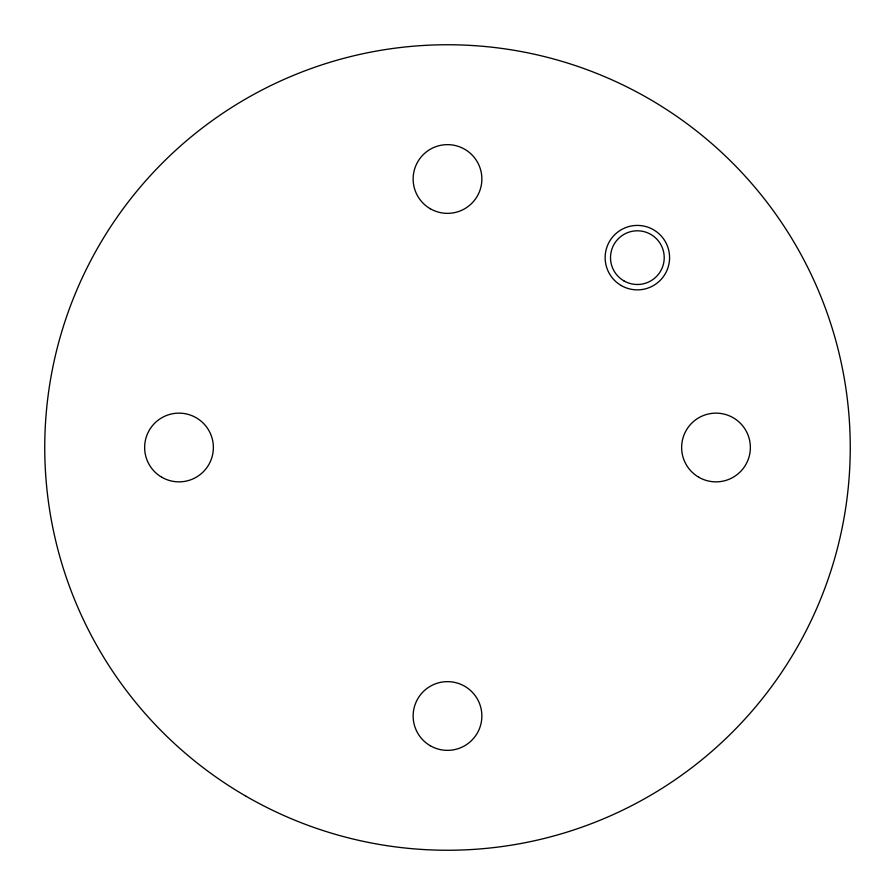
<?xml version="1.0" encoding="UTF-8"?>
<svg xmlns="http://www.w3.org/2000/svg" width="895" height="895" viewBox="0 0 895 895"><rect width="100%" height="100%" fill="white"/><g stroke="black" fill="none" stroke-linecap="round" stroke-linejoin="round"><path stroke-width="1.34" d="M621.253 285.55A32.22 32.22 0 0 0 669.583 257.637A32.22 32.22 0 0 0 621.253 229.735A32.22 32.22 0 0 0 621.253 285.55M623.938 280.896A26.85 26.85 0 0 0 664.213 257.637A26.85 26.85 0 0 0 623.938 234.389A26.85 26.85 0 0 0 623.938 280.896M246.125 796.293A402.75 402.75 0 0 0 850.25 447.5A402.75 402.75 0 0 0 246.125 98.707A402.75 402.75 0 0 0 246.125 796.293M698.816 477.259A34.368 34.368 0 0 0 750.368 447.5A34.368 34.368 0 0 0 698.816 417.741A34.368 34.368 0 0 0 698.816 477.259M430.316 208.759A34.368 34.368 0 0 0 481.868 179A34.368 34.368 0 0 0 430.316 149.241A34.368 34.368 0 0 0 430.316 208.759M161.816 477.259A34.368 34.368 0 0 0 213.368 447.5A34.368 34.368 0 0 0 161.816 417.741A34.368 34.368 0 0 0 161.816 477.259M430.316 745.759A34.368 34.368 0 0 0 481.868 716A34.368 34.368 0 0 0 430.316 686.241A34.368 34.368 0 0 0 430.316 745.759"/></g></svg>
